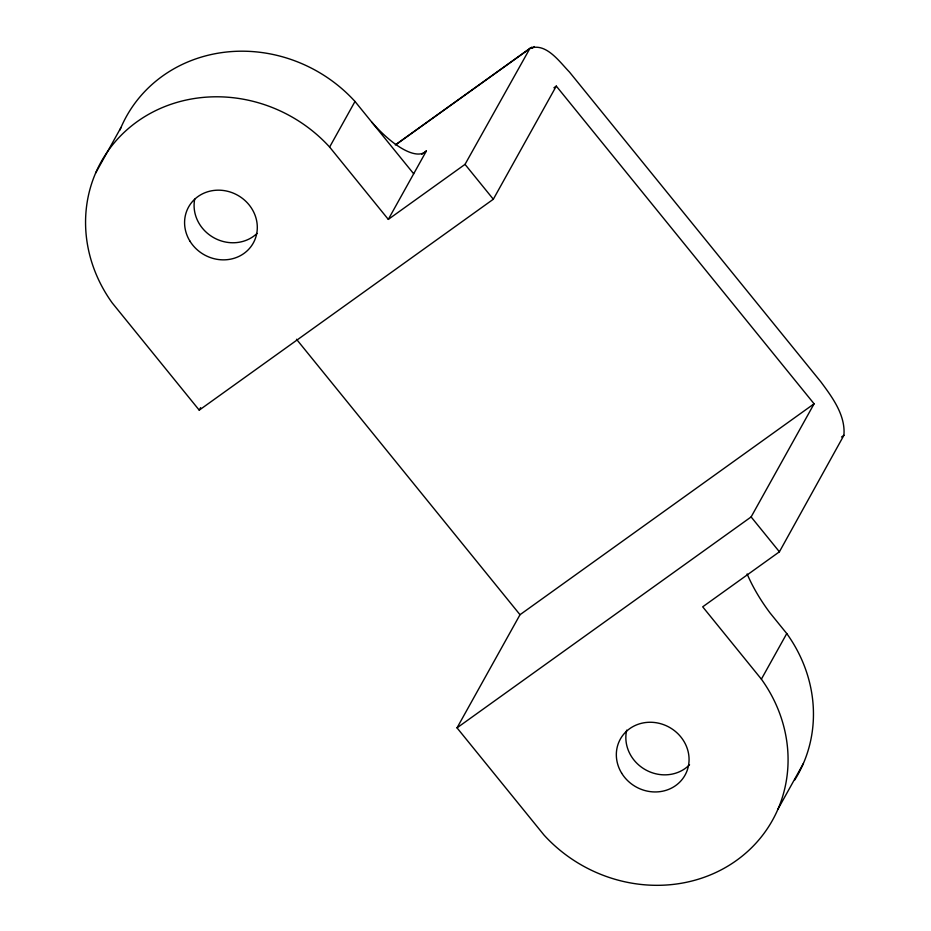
<?xml version="1.0" encoding="UTF-8"?>
<svg xmlns="http://www.w3.org/2000/svg" width="931" height="931" viewBox="0 0 931 931"><rect width="100%" height="100%" fill="white"/><g stroke="black" fill="none" stroke-linecap="round" stroke-linejoin="round"><path stroke-width="1.4" d="M553.933 87.782L556.296 86.094L814.09 403.798L520.01 614.716L457.028 727.856L544.007 835.049A143.351 132.144 29.1 0 0 736.526 860.419A143.351 132.144 29.1 0 0 761.383 679.153L702.696 606.826L779.41 551.804L843.905 435.312C845.674 415.214 832.314 397.316 820.944 381.966L569.435 72.013C559.519 61.853 546.101 42.291 529.937 48.377L395.291 144.945M95.649 173.015L121.03 127.419M529.937 48.377L465.023 164.368L388.308 219.39L329.621 147.063L355.002 101.467L413.69 173.794M329.621 147.063A143.351 132.144 29.1 0 0 137.101 121.693A143.351 132.144 29.1 0 0 112.255 302.959L199.234 410.152L200.631 407.638M388.308 219.39L426.375 150.985A75.748 26.918 54.4 0 1 371.772 122.136M199.234 410.152L493.325 199.234L556.296 86.094M457.028 727.856L751.119 516.938L814.09 403.798M761.383 679.153L786.765 633.557L769.995 612.889A75.748 26.918 54.4 0 1 747.116 573.95M777.99 809.109L803.372 763.501M396.094 144.514L531.915 47.097M532.032 48.249L534.394 46.55M421.731 154.325L426.375 150.985M841.543 437.011L843.905 435.312M465.023 164.368L493.325 199.234M751.119 516.938L779.41 551.804M296.5 339.268L520.01 614.716M689.534 764.758A37.031 34.144 29.1 0 1 645.753 769.914A37.031 34.144 29.1 0 1 626.703 730.125M786.765 633.557A143.351 132.144 29.1 0 1 794.62 780.143M257.049 233.402A37.031 34.144 29.1 0 1 214.037 237.847A37.031 34.144 29.1 0 1 194.707 199.141M119.924 130.061A143.351 132.144 29.1 0 1 355.002 101.467M621.617 773.102A37.031 34.144 29.1 0 0 684.599 775.907A37.031 34.144 29.1 0 0 651.875 722.293A37.031 34.144 29.1 0 0 621.617 773.102M189.889 241.059A37.031 34.144 29.1 0 0 252.86 243.782A37.031 34.144 29.1 0 0 220.065 190.203A37.031 34.144 29.1 0 0 189.889 241.059"/></g></svg>
